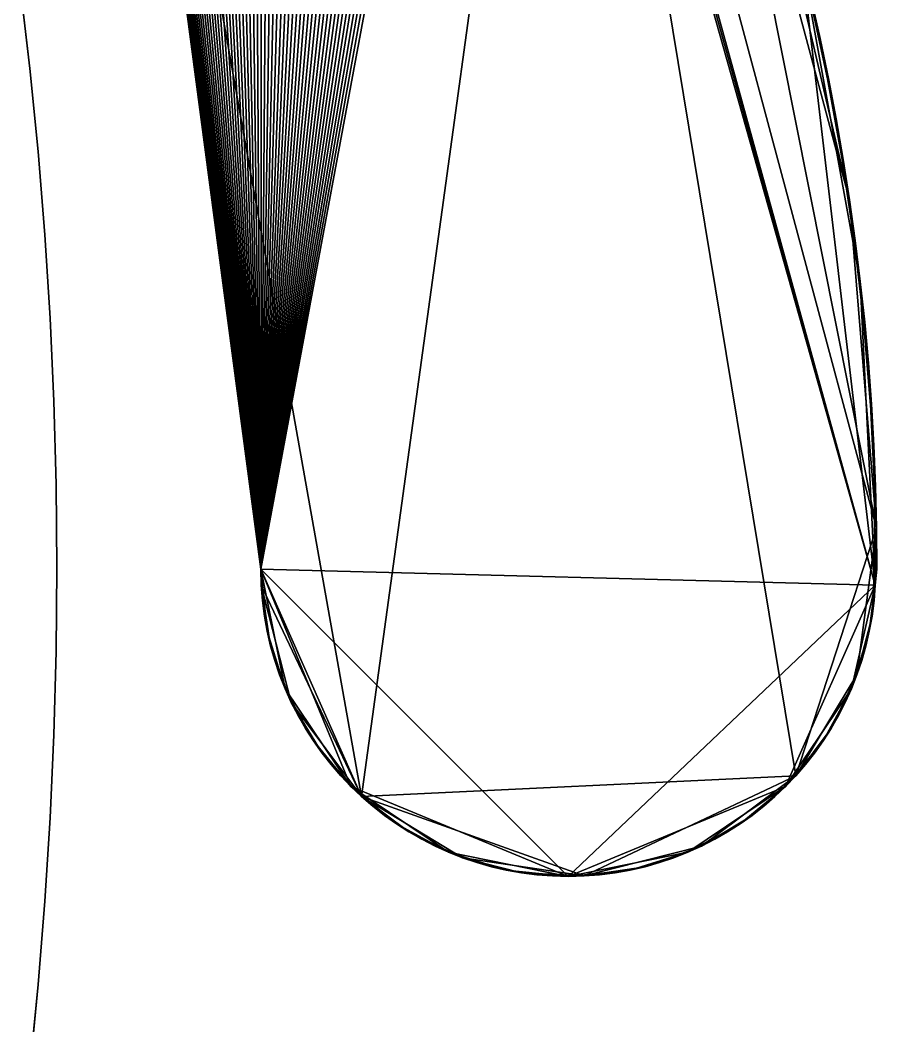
# Model space of a CAD drawing. Extents: x 0 to 16, y 0 to 13.9.
# Drawn here: x 12.045 to 14.136, y 6.885 to 9.341 of the extents above; entities that cross this region are included whole.
import ezdxf

# ---------------------------------------------------------------- set-up
doc = ezdxf.new("R2010")
doc.units = 0
doc.layers.get('0').update_dxf_attribs({"linetype": 'continuous'})

# ---------------------------------------------------------------- blocks, each defined once
blk = doc.blocks.new('FACE113')
at = {"color": 0}
for p, q in [((12.1186, 7.3926), (12.1059, 7.18935)), ((12.1059, 7.18935), (12.1186, 7.3926))]:
    blk.add_line(p, q, dxfattribs=at)
blk = doc.blocks.new('FACE114')
at = {"color": 0}
for p, q in [((12.1276, 7.59601), (12.1186, 7.3926)), ((12.1186, 7.3926), (12.1276, 7.59601))]:
    blk.add_line(p, q, dxfattribs=at)
blk = doc.blocks.new('FACE116')
at = {"color": 0}
for p, q in [((12.1348, 8.00306), (12.133, 7.79951)), ((12.133, 7.79951), (12.1348, 8.00306))]:
    blk.add_line(p, q, dxfattribs=at)
blk = doc.blocks.new('FACE117')
at = {"color": 0}
for p, q in [((12.1329, 8.2066), (12.1348, 8.00306)), ((12.1348, 8.00306), (12.1329, 8.2066))]:
    blk.add_line(p, q, dxfattribs=at)
blk = doc.blocks.new('FACE119')
at = {"color": 0}
for p, q in [((12.1183, 8.6135), (12.1274, 8.4101)), ((12.1274, 8.4101), (12.1183, 8.6135))]:
    blk.add_line(p, q, dxfattribs=at)
blk = doc.blocks.new('FACE120')
at = {"color": 0}
for p, q in [((12.1055, 8.81675), (12.1183, 8.6135)), ((12.1183, 8.6135), (12.1055, 8.81675))]:
    blk.add_line(p, q, dxfattribs=at)
blk = doc.blocks.new('FACE121')
at = {"color": 0}
for p, q in [((12.089, 9.0198), (12.1055, 8.81675)), ((12.1055, 8.81675), (12.089, 9.0198))]:
    blk.add_line(p, q, dxfattribs=at)
blk = doc.blocks.new('FACE122')
at = {"color": 0}
for p, q in [((12.069, 9.2226), (12.089, 9.0198)), ((12.089, 9.0198), (12.069, 9.2226))]:
    blk.add_line(p, q, dxfattribs=at)
blk = doc.blocks.new('FACE376')
at = {"color": 0}
for p, q in [((12.069, 9.2226), (12.0453, 9.42511)), ((12.0453, 9.42511), (12.069, 9.2226))]:
    blk.add_line(p, q, dxfattribs=at)
blk = doc.blocks.new('FACE377')
at = {"color": 0}
for p, q in [((12.089, 9.0198), (12.069, 9.2226)), ((12.069, 9.2226), (12.089, 9.0198))]:
    blk.add_line(p, q, dxfattribs=at)
blk = doc.blocks.new('FACE378')
at = {"color": 0}
for p, q in [((12.1055, 8.81675), (12.089, 9.0198)), ((12.089, 9.0198), (12.1055, 8.81675))]:
    blk.add_line(p, q, dxfattribs=at)
blk = doc.blocks.new('FACE379')
at = {"color": 0}
for p, q in [((12.1183, 8.6135), (12.1055, 8.81675)), ((12.1055, 8.81675), (12.1183, 8.6135))]:
    blk.add_line(p, q, dxfattribs=at)
blk = doc.blocks.new('FACE383')
at = {"color": 0}
for p, q in [((12.133, 7.79951), (12.1348, 8.00306)), ((12.1348, 8.00306), (12.133, 7.79951))]:
    blk.add_line(p, q, dxfattribs=at)
blk = doc.blocks.new('FACE385')
at = {"color": 0}
for p, q in [((12.1186, 7.3926), (12.1276, 7.59601)), ((12.1276, 7.59601), (12.1186, 7.3926))]:
    blk.add_line(p, q, dxfattribs=at)
blk = doc.blocks.new('FACE386')
at = {"color": 0}
for p, q in [((12.1059, 7.18935), (12.1186, 7.3926)), ((12.1186, 7.3926), (12.1059, 7.18935))]:
    blk.add_line(p, q, dxfattribs=at)
blk = doc.blocks.new('FACE388')
at = {"color": 0}
for p, q in [((12.0696, 6.78348), (12.0896, 6.98629)), ((12.0896, 6.98629), (12.0696, 6.78348))]:
    blk.add_line(p, q, dxfattribs=at)
blk = doc.blocks.new('FACE1509')
at = {"color": 0}
for p, q in [((12.6368, 7.92332), (12.6339, 7.96141)), ((12.6339, 7.96141), (12.6368, 7.92332))]:
    blk.add_line(p, q, dxfattribs=at)
blk = doc.blocks.new('FACE1513')
at = {"color": 0}
for p, q in [((12.6667, 7.77697), (12.6566, 7.81256)), ((12.6566, 7.81256), (12.6667, 7.77697))]:
    blk.add_line(p, q, dxfattribs=at)
blk = doc.blocks.new('FACE1514')
at = {"color": 0}
for p, q in [((12.6785, 7.74212), (12.6667, 7.77697)), ((12.6667, 7.77697), (12.6785, 7.74212))]:
    blk.add_line(p, q, dxfattribs=at)
blk = doc.blocks.new('FACE1515')
at = {"color": 0}
for p, q in [((12.6919, 7.70807), (12.6785, 7.74212)), ((12.6785, 7.74212), (12.6919, 7.70807))]:
    blk.add_line(p, q, dxfattribs=at)
blk = doc.blocks.new('FACE1517')
at = {"color": 0}
for p, q in [((12.7235, 7.64251), (12.7069, 7.67484)), ((12.7069, 7.67484), (12.7235, 7.64251))]:
    blk.add_line(p, q, dxfattribs=at)
blk = doc.blocks.new('FACE1522')
at = {"color": 0}
for p, q in [((12.8278, 7.49572), (12.8042, 7.52293)), ((12.8042, 7.52293), (12.8278, 7.49572))]:
    blk.add_line(p, q, dxfattribs=at)
blk = doc.blocks.new('FACE1523')
at = {"color": 0}
for p, q in [((12.8526, 7.46967), (12.8278, 7.49572)), ((12.8278, 7.49572), (12.8526, 7.46967))]:
    blk.add_line(p, q, dxfattribs=at)
blk = doc.blocks.new('FACE1525')
at = {"color": 0}
for p, q in [((12.9059, 7.42126), (12.8787, 7.44484)), ((12.8787, 7.44484), (12.9059, 7.42126))]:
    blk.add_line(p, q, dxfattribs=at)
blk = doc.blocks.new('FACE1527')
at = {"color": 0}
for p, q in [((12.9636, 7.37809), (12.9342, 7.399)), ((12.9342, 7.399), (12.9636, 7.37809))]:
    blk.add_line(p, q, dxfattribs=at)
blk = doc.blocks.new('FACE1531')
at = {"color": 0}
for p, q in [((13.091, 7.30894), (13.0578, 7.32396)), ((13.0578, 7.32396), (13.091, 7.30894))]:
    blk.add_line(p, q, dxfattribs=at)
blk = doc.blocks.new('FACE1537')
at = {"color": 0}
for p, q in [((13.3063, 7.25387), (13.2687, 7.25864)), ((13.2687, 7.25864), (13.3063, 7.25387))]:
    blk.add_line(p, q, dxfattribs=at)
blk = doc.blocks.new('FACE1540')
at = {"color": 0}
for p, q in [((13.4216, 7.25098), (13.383, 7.25)), ((13.383, 7.25), (13.4216, 7.25098))]:
    blk.add_line(p, q, dxfattribs=at)
blk = doc.blocks.new('FACE1542')
at = {"color": 0}
for p, q in [((13.4972, 7.25864), (13.4596, 7.25387)), ((13.4596, 7.25387), (13.4972, 7.25864))]:
    blk.add_line(p, q, dxfattribs=at)
blk = doc.blocks.new('FACE1543')
at = {"color": 0}
for p, q in [((13.5341, 7.26524), (13.4972, 7.25864)), ((13.4972, 7.25864), (13.5341, 7.26524))]:
    blk.add_line(p, q, dxfattribs=at)
blk = doc.blocks.new('FACE1545')
at = {"color": 0}
for p, q in [((13.606, 7.28372), (13.5704, 7.27361)), ((13.5704, 7.27361), (13.606, 7.28372))]:
    blk.add_line(p, q, dxfattribs=at)
blk = doc.blocks.new('FACE1546')
at = {"color": 0}
for p, q in [((13.6408, 7.29551), (13.606, 7.28372)), ((13.606, 7.28372), (13.6408, 7.29551))]:
    blk.add_line(p, q, dxfattribs=at)
blk = doc.blocks.new('FACE1547')
at = {"color": 0}
for p, q in [((13.6749, 7.30894), (13.6408, 7.29551)), ((13.6408, 7.29551), (13.6749, 7.30894))]:
    blk.add_line(p, q, dxfattribs=at)
blk = doc.blocks.new('FACE1549')
at = {"color": 0}
for p, q in [((13.7405, 7.34052), (13.7081, 7.32396)), ((13.7081, 7.32396), (13.7405, 7.34052))]:
    blk.add_line(p, q, dxfattribs=at)
blk = doc.blocks.new('FACE1551')
at = {"color": 0}
for p, q in [((13.8023, 7.37809), (13.7719, 7.35858)), ((13.7719, 7.35858), (13.8023, 7.37809))]:
    blk.add_line(p, q, dxfattribs=at)
blk = doc.blocks.new('FACE1555')
at = {"color": 0}
for p, q in [((13.9133, 7.46967), (13.8872, 7.44484)), ((13.8872, 7.44484), (13.9133, 7.46967))]:
    blk.add_line(p, q, dxfattribs=at)
blk = doc.blocks.new('FACE1556')
at = {"color": 0}
for p, q in [((13.9381, 7.49572), (13.9133, 7.46967)), ((13.9133, 7.46967), (13.9381, 7.49572))]:
    blk.add_line(p, q, dxfattribs=at)
blk = doc.blocks.new('FACE1557')
at = {"color": 0}
for p, q in [((13.9617, 7.52293), (13.9381, 7.49572)), ((13.9381, 7.49572), (13.9617, 7.52293))]:
    blk.add_line(p, q, dxfattribs=at)
blk = doc.blocks.new('FACE1558')
at = {"color": 0}
for p, q in [((13.984, 7.55126), (13.9617, 7.52293)), ((13.9617, 7.52293), (13.984, 7.55126))]:
    blk.add_line(p, q, dxfattribs=at)
blk = doc.blocks.new('FACE1560')
at = {"color": 0}
for p, q in [((14.0244, 7.6111), (14.0049, 7.58067)), ((14.0049, 7.58067), (14.0244, 7.6111))]:
    blk.add_line(p, q, dxfattribs=at)
blk = doc.blocks.new('FACE1561')
at = {"color": 0}
for p, q in [((14.0424, 7.64251), (14.0244, 7.6111)), ((14.0244, 7.6111), (14.0424, 7.64251))]:
    blk.add_line(p, q, dxfattribs=at)
blk = doc.blocks.new('FACE1562')
at = {"color": 0}
for p, q in [((14.059, 7.67484), (14.0424, 7.64251)), ((14.0424, 7.64251), (14.059, 7.67484))]:
    blk.add_line(p, q, dxfattribs=at)
blk = doc.blocks.new('FACE1565')
at = {"color": 0}
for p, q in [((14.0992, 7.77697), (14.0875, 7.74212)), ((14.0875, 7.74212), (14.0992, 7.77697))]:
    blk.add_line(p, q, dxfattribs=at)
blk = doc.blocks.new('FACE1567')
at = {"color": 0}
for p, q in [((14.1177, 7.84885), (14.1094, 7.81256)), ((14.1094, 7.81256), (14.1177, 7.84885))]:
    blk.add_line(p, q, dxfattribs=at)
blk = doc.blocks.new('FACE1568')
at = {"color": 0}
for p, q in [((14.1243, 7.88578), (14.1177, 7.84885)), ((14.1177, 7.84885), (14.1243, 7.88578))]:
    blk.add_line(p, q, dxfattribs=at)
blk = doc.blocks.new('FACE1571')
at = {"color": 0}
for p, q in [((14.1361, 8), (14.132, 7.96141)), ((14.132, 7.96141), (14.1361, 8))]:
    blk.add_line(p, q, dxfattribs=at)
blk = doc.blocks.new('FACE1572')
at = {"color": 0}
for p, q in [((14.1353, 8.10092), (14.1361, 8)), ((14.1361, 8), (14.1353, 8.10092))]:
    blk.add_line(p, q, dxfattribs=at)
blk = doc.blocks.new('FACE1575')
at = {"color": 0}
for p, q in [((14.1229, 8.40282), (14.1287, 8.30235)), ((14.1287, 8.30235), (14.1229, 8.40282))]:
    blk.add_line(p, q, dxfattribs=at)
blk = doc.blocks.new('FACE1577')
at = {"color": 0}
for p, q in [((14.1064, 8.60318), (14.1155, 8.5031)), ((14.1155, 8.5031), (14.1064, 8.60318))]:
    blk.add_line(p, q, dxfattribs=at)
blk = doc.blocks.new('FACE1578')
at = {"color": 0}
for p, q in [((14.0957, 8.70302), (14.1064, 8.60318)), ((14.1064, 8.60318), (14.0957, 8.70302))]:
    blk.add_line(p, q, dxfattribs=at)
blk = doc.blocks.new('FACE1579')
at = {"color": 0}
for p, q in [((14.0834, 8.80262), (14.0957, 8.70302)), ((14.0957, 8.70302), (14.0834, 8.80262))]:
    blk.add_line(p, q, dxfattribs=at)
blk = doc.blocks.new('FACE1581')
at = {"color": 0}
for p, q in [((14.054, 9.00099), (14.0695, 8.90195)), ((14.0695, 8.90195), (14.054, 9.00099))]:
    blk.add_line(p, q, dxfattribs=at)
blk = doc.blocks.new('FACE1584')
at = {"color": 0}
for p, q in [((13.9977, 9.29621), (14.018, 9.19814)), ((14.018, 9.19814), (13.9977, 9.29621))]:
    blk.add_line(p, q, dxfattribs=at)
blk = doc.blocks.new('FACE1588')
at = {"color": 0}
for p, q in [((14.018, 9.19814), (13.9977, 9.29621)), ((13.9977, 9.29621), (14.018, 9.19814))]:
    blk.add_line(p, q, dxfattribs=at)
blk = doc.blocks.new('FACE1593')
at = {"color": 0}
for p, q in [((14.0368, 9.09973), (14.054, 9.00099)), ((14.054, 9.00099), (14.0368, 9.09973))]:
    blk.add_line(p, q, dxfattribs=at)
blk = doc.blocks.new('FACE1597')
at = {"color": 0}
for p, q in [((14.0695, 8.90195), (14.0834, 8.80262)), ((14.0834, 8.80262), (14.0695, 8.90195))]:
    blk.add_line(p, q, dxfattribs=at)
blk = doc.blocks.new('FACE1598')
at = {"color": 0}
for p, q in [((14.0957, 8.70302), (14.0834, 8.80262)), ((14.0834, 8.80262), (14.0957, 8.70302))]:
    blk.add_line(p, q, dxfattribs=at)
blk = doc.blocks.new('FACE1600')
at = {"color": 0}
for p, q in [((14.1064, 8.60318), (14.0957, 8.70302)), ((14.0957, 8.70302), (14.1064, 8.60318))]:
    blk.add_line(p, q, dxfattribs=at)
blk = doc.blocks.new('FACE1601')
at = {"color": 0}
for p, q in [((14.0957, 8.70302), (14.1064, 8.60318)), ((14.1064, 8.60318), (14.0957, 8.70302))]:
    blk.add_line(p, q, dxfattribs=at)
blk = doc.blocks.new('FACE1602')
at = {"color": 0}
for p, q in [((14.1155, 8.5031), (14.1064, 8.60318)), ((14.1064, 8.60318), (14.1155, 8.5031))]:
    blk.add_line(p, q, dxfattribs=at)
blk = doc.blocks.new('FACE1608')
at = {"color": 0}
for p, q in [((14.1328, 8.20171), (14.1287, 8.30235)), ((14.1287, 8.30235), (14.1328, 8.20171))]:
    blk.add_line(p, q, dxfattribs=at)
blk = doc.blocks.new('FACE1609')
at = {"color": 0}
for p, q in [((14.1287, 8.30235), (14.1328, 8.20171)), ((14.1328, 8.20171), (14.1287, 8.30235))]:
    blk.add_line(p, q, dxfattribs=at)
blk = doc.blocks.new('FACE1610')
at = {"color": 0}
for p, q in [((14.1353, 8.10092), (14.1328, 8.20171)), ((14.1328, 8.20171), (14.1353, 8.10092))]:
    blk.add_line(p, q, dxfattribs=at)
blk = doc.blocks.new('FACE1611')
at = {"color": 0}
for p, q in [((14.1328, 8.20171), (14.1353, 8.10092)), ((14.1353, 8.10092), (14.1328, 8.20171))]:
    blk.add_line(p, q, dxfattribs=at)
blk = doc.blocks.new('FACE1613')
at = {"color": 0}
for p, q in [((14.1353, 8.10092), (14.1361, 8)), ((14.1361, 8), (14.1353, 8.10092))]:
    blk.add_line(p, q, dxfattribs=at)
blk = doc.blocks.new('FACE1617')
at = {"color": 0}
for p, q in [((14.132, 7.96141), (14.1291, 7.92332)), ((14.1291, 7.92332), (14.132, 7.96141))]:
    blk.add_line(p, q, dxfattribs=at)
blk = doc.blocks.new('FACE1620')
at = {"color": 0}
for p, q in [((14.1177, 7.84885), (14.1243, 7.88578)), ((14.1243, 7.88578), (14.1177, 7.84885))]:
    blk.add_line(p, q, dxfattribs=at)
blk = doc.blocks.new('FACE1625')
at = {"color": 0}
for p, q in [((14.1094, 7.81256), (14.0992, 7.77697)), ((14.0992, 7.77697), (14.1094, 7.81256))]:
    blk.add_line(p, q, dxfattribs=at)
blk = doc.blocks.new('FACE1627')
at = {"color": 0}
for p, q in [((14.0992, 7.77697), (14.0875, 7.74212)), ((14.0875, 7.74212), (14.0992, 7.77697))]:
    blk.add_line(p, q, dxfattribs=at)
blk = doc.blocks.new('FACE1628')
at = {"color": 0}
for p, q in [((14.074, 7.70807), (14.0875, 7.74212)), ((14.0875, 7.74212), (14.074, 7.70807))]:
    blk.add_line(p, q, dxfattribs=at)
blk = doc.blocks.new('FACE1632')
at = {"color": 0}
for p, q in [((14.0424, 7.64251), (14.059, 7.67484)), ((14.059, 7.67484), (14.0424, 7.64251))]:
    blk.add_line(p, q, dxfattribs=at)
blk = doc.blocks.new('FACE1634')
at = {"color": 0}
for p, q in [((14.0244, 7.6111), (14.0424, 7.64251)), ((14.0424, 7.64251), (14.0244, 7.6111))]:
    blk.add_line(p, q, dxfattribs=at)
blk = doc.blocks.new('FACE1637')
at = {"color": 0}
for p, q in [((14.0244, 7.6111), (14.0049, 7.58067)), ((14.0049, 7.58067), (14.0244, 7.6111))]:
    blk.add_line(p, q, dxfattribs=at)
blk = doc.blocks.new('FACE1639')
at = {"color": 0}
for p, q in [((14.0049, 7.58067), (13.984, 7.55126)), ((13.984, 7.55126), (14.0049, 7.58067))]:
    blk.add_line(p, q, dxfattribs=at)
blk = doc.blocks.new('FACE1640')
at = {"color": 0}
for p, q in [((13.9617, 7.52293), (13.984, 7.55126)), ((13.984, 7.55126), (13.9617, 7.52293))]:
    blk.add_line(p, q, dxfattribs=at)
blk = doc.blocks.new('FACE1641')
at = {"color": 0}
for p, q in [((13.984, 7.55126), (13.9617, 7.52293)), ((13.9617, 7.52293), (13.984, 7.55126))]:
    blk.add_line(p, q, dxfattribs=at)
blk = doc.blocks.new('FACE1647')
at = {"color": 0}
for p, q in [((13.9133, 7.46967), (13.8872, 7.44484)), ((13.8872, 7.44484), (13.9133, 7.46967))]:
    blk.add_line(p, q, dxfattribs=at)
blk = doc.blocks.new('FACE1648')
at = {"color": 0}
for p, q in [((13.86, 7.42126), (13.8872, 7.44484)), ((13.8872, 7.44484), (13.86, 7.42126))]:
    blk.add_line(p, q, dxfattribs=at)
blk = doc.blocks.new('FACE1649')
at = {"color": 0}
for p, q in [((13.8872, 7.44484), (13.86, 7.42126)), ((13.86, 7.42126), (13.8872, 7.44484))]:
    blk.add_line(p, q, dxfattribs=at)
blk = doc.blocks.new('FACE1650')
at = {"color": 0}
for p, q in [((13.8317, 7.399), (13.86, 7.42126)), ((13.86, 7.42126), (13.8317, 7.399))]:
    blk.add_line(p, q, dxfattribs=at)
blk = doc.blocks.new('FACE1653')
at = {"color": 0}
for p, q in [((13.8317, 7.399), (13.8023, 7.37809)), ((13.8023, 7.37809), (13.8317, 7.399))]:
    blk.add_line(p, q, dxfattribs=at)
blk = doc.blocks.new('FACE1654')
at = {"color": 0}
for p, q in [((13.7719, 7.35858), (13.8023, 7.37809)), ((13.8023, 7.37809), (13.7719, 7.35858))]:
    blk.add_line(p, q, dxfattribs=at)
blk = doc.blocks.new('FACE1656')
at = {"color": 0}
for p, q in [((13.7405, 7.34052), (13.7719, 7.35858)), ((13.7719, 7.35858), (13.7405, 7.34052))]:
    blk.add_line(p, q, dxfattribs=at)
blk = doc.blocks.new('FACE1658')
at = {"color": 0}
for p, q in [((13.7081, 7.32396), (13.7405, 7.34052)), ((13.7405, 7.34052), (13.7081, 7.32396))]:
    blk.add_line(p, q, dxfattribs=at)
blk = doc.blocks.new('FACE1663')
at = {"color": 0}
for p, q in [((13.6749, 7.30894), (13.6408, 7.29551)), ((13.6408, 7.29551), (13.6749, 7.30894))]:
    blk.add_line(p, q, dxfattribs=at)
blk = doc.blocks.new('FACE1664')
at = {"color": 0}
for p, q in [((13.606, 7.28372), (13.6408, 7.29551)), ((13.6408, 7.29551), (13.606, 7.28372))]:
    blk.add_line(p, q, dxfattribs=at)
blk = doc.blocks.new('FACE1665')
at = {"color": 0}
for p, q in [((13.6408, 7.29551), (13.606, 7.28372)), ((13.606, 7.28372), (13.6408, 7.29551))]:
    blk.add_line(p, q, dxfattribs=at)
blk = doc.blocks.new('FACE1667')
at = {"color": 0}
for p, q in [((13.606, 7.28372), (13.5704, 7.27361)), ((13.5704, 7.27361), (13.606, 7.28372))]:
    blk.add_line(p, q, dxfattribs=at)
blk = doc.blocks.new('FACE1668')
at = {"color": 0}
for p, q in [((13.5341, 7.26524), (13.5704, 7.27361)), ((13.5704, 7.27361), (13.5341, 7.26524))]:
    blk.add_line(p, q, dxfattribs=at)
blk = doc.blocks.new('FACE1669')
at = {"color": 0}
for p, q in [((13.5704, 7.27361), (13.5341, 7.26524)), ((13.5341, 7.26524), (13.5704, 7.27361))]:
    blk.add_line(p, q, dxfattribs=at)
blk = doc.blocks.new('FACE1672')
at = {"color": 0}
for p, q in [((13.4596, 7.25387), (13.4972, 7.25864)), ((13.4972, 7.25864), (13.4596, 7.25387))]:
    blk.add_line(p, q, dxfattribs=at)
blk = doc.blocks.new('FACE1675')
at = {"color": 0}
for p, q in [((13.4596, 7.25387), (13.4216, 7.25098)), ((13.4216, 7.25098), (13.4596, 7.25387))]:
    blk.add_line(p, q, dxfattribs=at)
blk = doc.blocks.new('FACE1676')
at = {"color": 0}
for p, q in [((13.383, 7.25), (13.4216, 7.25098)), ((13.4216, 7.25098), (13.383, 7.25))]:
    blk.add_line(p, q, dxfattribs=at)
blk = doc.blocks.new('FACE1678')
at = {"color": 0}
for p, q in [((13.3444, 7.25098), (13.383, 7.25)), ((13.383, 7.25), (13.3444, 7.25098))]:
    blk.add_line(p, q, dxfattribs=at)
blk = doc.blocks.new('FACE1682')
at = {"color": 0}
for p, q in [((13.2687, 7.25864), (13.3063, 7.25387)), ((13.3063, 7.25387), (13.2687, 7.25864))]:
    blk.add_line(p, q, dxfattribs=at)
blk = doc.blocks.new('FACE1684')
at = {"color": 0}
for p, q in [((13.2318, 7.26524), (13.2687, 7.25864)), ((13.2687, 7.25864), (13.2318, 7.26524))]:
    blk.add_line(p, q, dxfattribs=at)
blk = doc.blocks.new('FACE1690')
at = {"color": 0}
for p, q in [((13.1251, 7.29551), (13.1599, 7.28372)), ((13.1599, 7.28372), (13.1251, 7.29551))]:
    blk.add_line(p, q, dxfattribs=at)
blk = doc.blocks.new('FACE1693')
at = {"color": 0}
for p, q in [((13.1251, 7.29551), (13.091, 7.30894)), ((13.091, 7.30894), (13.1251, 7.29551))]:
    blk.add_line(p, q, dxfattribs=at)
blk = doc.blocks.new('FACE1694')
at = {"color": 0}
for p, q in [((13.0578, 7.32396), (13.091, 7.30894)), ((13.091, 7.30894), (13.0578, 7.32396))]:
    blk.add_line(p, q, dxfattribs=at)
blk = doc.blocks.new('FACE1698')
at = {"color": 0}
for p, q in [((12.9941, 7.35858), (13.0255, 7.34052)), ((13.0255, 7.34052), (12.9941, 7.35858))]:
    blk.add_line(p, q, dxfattribs=at)
blk = doc.blocks.new('FACE1699')
at = {"color": 0}
for p, q in [((13.0255, 7.34052), (12.9941, 7.35858)), ((12.9941, 7.35858), (13.0255, 7.34052))]:
    blk.add_line(p, q, dxfattribs=at)
blk = doc.blocks.new('FACE1701')
at = {"color": 0}
for p, q in [((12.9941, 7.35858), (12.9636, 7.37809)), ((12.9636, 7.37809), (12.9941, 7.35858))]:
    blk.add_line(p, q, dxfattribs=at)
blk = doc.blocks.new('FACE1702')
at = {"color": 0}
for p, q in [((12.9342, 7.399), (12.9636, 7.37809)), ((12.9636, 7.37809), (12.9342, 7.399))]:
    blk.add_line(p, q, dxfattribs=at)
blk = doc.blocks.new('FACE1707')
at = {"color": 0}
for p, q in [((12.9059, 7.42126), (12.8787, 7.44484)), ((12.8787, 7.44484), (12.9059, 7.42126))]:
    blk.add_line(p, q, dxfattribs=at)
blk = doc.blocks.new('FACE1708')
at = {"color": 0}
for p, q in [((12.8526, 7.46967), (12.8787, 7.44484)), ((12.8787, 7.44484), (12.8526, 7.46967))]:
    blk.add_line(p, q, dxfattribs=at)
blk = doc.blocks.new('FACE1712')
at = {"color": 0}
for p, q in [((12.8042, 7.52293), (12.8278, 7.49572)), ((12.8278, 7.49572), (12.8042, 7.52293))]:
    blk.add_line(p, q, dxfattribs=at)
blk = doc.blocks.new('FACE1716')
at = {"color": 0}
for p, q in [((12.7611, 7.58067), (12.782, 7.55126)), ((12.782, 7.55126), (12.7611, 7.58067))]:
    blk.add_line(p, q, dxfattribs=at)
blk = doc.blocks.new('FACE1721')
at = {"color": 0}
for p, q in [((12.7415, 7.6111), (12.7235, 7.64251)), ((12.7235, 7.64251), (12.7415, 7.6111))]:
    blk.add_line(p, q, dxfattribs=at)
blk = doc.blocks.new('FACE1722')
at = {"color": 0}
for p, q in [((12.7069, 7.67484), (12.7235, 7.64251)), ((12.7235, 7.64251), (12.7069, 7.67484))]:
    blk.add_line(p, q, dxfattribs=at)
blk = doc.blocks.new('FACE1725')
at = {"color": 0}
for p, q in [((12.7069, 7.67484), (12.6919, 7.70807)), ((12.6919, 7.70807), (12.7069, 7.67484))]:
    blk.add_line(p, q, dxfattribs=at)

msp = doc.modelspace()

# ---------------------------------------------------------------- linework, layer by layer
at = {"color": 0}
for points in [[(12.8238, 11.3462), (12.8474, 11.3458), (12.633, 8)], [(12.8002, 11.3455), (12.8238, 11.3462), (12.633, 8)], [(12.8474, 11.3458), (12.8709, 11.3444), (12.633, 8)], [(12.7765, 11.3439), (12.8002, 11.3455), (12.633, 8)], [(12.8709, 11.3444), (12.8942, 11.3421), (12.633, 8)], [(12.7528, 11.3412), (12.7765, 11.3439), (12.633, 8)], [(12.8942, 11.3421), (12.9173, 11.3388), (12.633, 8)], [(12.7291, 11.3375), (12.7528, 11.3412), (12.633, 8)], [(12.9173, 11.3388), (12.9402, 11.3345), (12.633, 8)], [(12.7054, 11.3327), (12.7291, 11.3375), (12.633, 8)], [(12.9402, 11.3345), (12.963, 11.3293), (12.633, 8)], [(12.6818, 11.3269), (12.7054, 11.3327), (12.633, 8)], [(12.963, 11.3293), (12.9854, 11.3232), (12.633, 8)], [(12.6583, 11.32), (12.6818, 11.3269), (12.633, 8)], [(12.9854, 11.3232), (13.0076, 11.3162), (12.633, 8)], [(12.633, 8), (12.5903, 11.2936), (12.6124, 11.3033)], [(12.633, 8), (12.6124, 11.3033), (12.6351, 11.3121)], [(12.633, 8), (12.6351, 11.3121), (12.6583, 11.32)], [(13.0076, 11.3162), (13.0294, 11.3082), (12.633, 8)], [(13.0294, 11.3082), (13.0509, 11.2993), (12.633, 8)], [(13.0509, 11.2993), (13.072, 11.2896), (12.633, 8)], [(12.633, 8), (12.5478, 11.2715), (12.5688, 11.283)], [(12.633, 8), (12.5688, 11.283), (12.5903, 11.2936)], [(13.072, 11.2896), (13.0927, 11.279), (12.633, 8)], [(13.0927, 11.279), (13.113, 11.2675), (12.633, 8)], [(12.633, 8), (12.5078, 11.2461), (12.5275, 11.2592)], [(12.633, 8), (12.5275, 11.2592), (12.5478, 11.2715)], [(13.113, 11.2675), (13.1328, 11.2551), (12.633, 8)], [(13.1328, 11.2551), (13.1521, 11.242), (12.633, 8)], [(12.633, 8), (12.4703, 11.2177), (12.4887, 11.2323)], [(12.633, 8), (12.4887, 11.2323), (12.5078, 11.2461)], [(13.1521, 11.242), (13.1709, 11.2279), (12.633, 8)], [(13.1709, 11.2279), (13.1891, 11.2131), (12.633, 8)], [(12.633, 8), (12.4356, 11.1863), (12.4526, 11.2024)], [(12.633, 8), (12.4526, 11.2024), (12.4703, 11.2177)], [(13.1891, 11.2131), (13.2067, 11.1975), (12.633, 8)], [(12.633, 8), (12.4193, 11.1697), (12.4356, 11.1863)], [(13.2067, 11.1975), (13.2238, 11.1811), (12.633, 8)], [(13.2238, 11.1811), (14.132, 7.96141), (12.633, 8)], [(13.2238, 11.1811), (13.2401, 11.1639), (14.132, 7.96141)], [(12.633, 8), (12.3889, 11.1344), (12.4037, 11.1523)], [(12.633, 8), (12.4037, 11.1523), (12.4193, 11.1697)], [(13.2401, 11.1639), (13.2558, 11.1459), (14.132, 7.96141)], [(12.633, 8), (12.3748, 11.1159), (12.3889, 11.1344)], [(13.2558, 11.1459), (13.9522, 9.49123), (14.132, 7.96141)], [(12.633, 8), (12.3615, 11.0968), (12.3748, 11.1159)], [(12.633, 8), (12.3374, 11.0571), (12.349, 11.0772)], [(12.633, 8), (12.349, 11.0772), (12.3615, 11.0968)], [(12.633, 8), (12.3265, 11.0365), (12.3374, 11.0571)], [(12.633, 8), (12.3166, 11.0154), (12.3265, 11.0365)], [(12.633, 8), (12.3075, 10.9939), (12.3166, 11.0154)], [(12.2722, 10.8575), (12.8787, 7.44484), (13.3638, 10.9803)], [(12.633, 8), (12.2993, 10.9721), (12.3075, 10.9939)], [(12.8787, 7.44484), (13.9381, 7.49572), (13.3638, 10.9803)], [(14.1353, 8.10092), (13.7073, 10.2536), (13.3638, 10.9803)], [(13.9381, 7.49572), (14.1353, 8.10092), (13.3638, 10.9803)], [(12.633, 8), (12.292, 10.9498), (12.2993, 10.9721)], [(12.633, 8), (12.2856, 10.9272), (12.292, 10.9498)], [(12.633, 8), (12.2802, 10.9043), (12.2856, 10.9272)], [(12.633, 8), (12.2722, 10.8575), (12.2757, 10.881)], [(12.633, 8), (12.2757, 10.881), (12.2802, 10.9043)], [(12.633, 8), (12.2697, 10.8338), (12.2722, 10.8575)], [(12.2722, 10.8575), (12.2697, 10.8338), (12.633, 8)], [(12.2722, 10.8575), (12.633, 8), (12.8787, 7.44484)], [(12.633, 8), (12.2682, 10.8098), (12.2697, 10.8338)], [(12.2697, 10.8338), (12.2682, 10.8098), (12.633, 8)], [(12.633, 8), (12.2677, 10.7857), (12.2682, 10.8098)], [(12.2682, 10.8098), (12.2677, 10.7857), (12.633, 8)], [(12.633, 8), (12.2683, 10.7614), (12.2677, 10.7857)], [(12.2677, 10.7857), (12.2683, 10.7614), (12.633, 8)], [(12.633, 8), (12.27, 10.7369), (12.2683, 10.7614)], [(12.2683, 10.7614), (12.27, 10.7369), (12.633, 8)], [(12.633, 8), (12.633, 8), (12.27, 10.7369), (12.27, 10.7369)], [(14.0695, 8.90195), (13.8422, 9.87628), (13.7073, 10.2536)], [(14.1353, 8.10092), (14.0695, 8.90195), (13.7073, 10.2536)], [(13.9977, 9.29621), (13.9004, 9.68464), (13.8422, 9.87628)], [(14.0695, 8.90195), (13.9977, 9.29621), (13.8422, 9.87628)], [(13.9977, 9.29621), (13.9522, 9.49123), (13.9004, 9.68464)], [(13.9522, 9.49123), (13.9757, 9.39391), (13.9977, 9.29621)], [(13.9522, 9.49123), (13.9977, 9.29621), (14.0368, 9.09973)], [(13.9522, 9.49123), (14.0368, 9.09973), (14.0957, 8.70302)], [(13.9522, 9.49123), (14.0957, 8.70302), (14.132, 7.96141)], [(13.9977, 9.29621), (13.9757, 9.39391), (13.9522, 9.49123)], [(12.0453, 9.42511), (12.0453, 9.42511), (12.069, 9.2226), (12.069, 9.2226)], [(13.9757, 9.39391), (13.9757, 9.39391), (13.9977, 9.29621), (13.9977, 9.29621)], [(13.9977, 9.29621), (14.018, 9.19814), (14.0368, 9.09973)], [(14.0368, 9.09973), (14.018, 9.19814), (13.9977, 9.29621)], [(14.0695, 8.90195), (14.0368, 9.09973), (13.9977, 9.29621)], [(13.9977, 9.29621), (14.018, 9.19814), (14.018, 9.19814), (13.9977, 9.29621)], [(14.018, 9.19814), (14.018, 9.19814), (14.0368, 9.09973), (14.0368, 9.09973)], [(14.0368, 9.09973), (14.0368, 9.09973), (14.018, 9.19814), (14.018, 9.19814)], [(14.018, 9.19814), (14.0368, 9.09973), (14.0368, 9.09973), (14.018, 9.19814)], [(14.0368, 9.09973), (14.054, 9.00099), (14.0695, 8.90195)], [(14.0368, 9.09973), (14.0695, 8.90195), (14.0957, 8.70302)], [(14.0695, 8.90195), (14.054, 9.00099), (14.0368, 9.09973)], [(14.0368, 9.09973), (14.0368, 9.09973), (14.054, 9.00099), (14.054, 9.00099)], [(14.054, 9.00099), (14.054, 9.00099), (14.0368, 9.09973), (14.0368, 9.09973)], [(14.0695, 8.90195), (14.0695, 8.90195), (14.054, 9.00099), (14.054, 9.00099)], [(14.054, 9.00099), (14.0695, 8.90195), (14.0695, 8.90195), (14.054, 9.00099)], [(14.0695, 8.90195), (14.0834, 8.80262), (14.0957, 8.70302)], [(14.0957, 8.70302), (14.0834, 8.80262), (14.0695, 8.90195)], [(14.1155, 8.5031), (14.0957, 8.70302), (14.0695, 8.90195)], [(14.1353, 8.10092), (14.1155, 8.5031), (14.0695, 8.90195)], [(14.0695, 8.90195), (14.0695, 8.90195), (14.0834, 8.80262), (14.0834, 8.80262)], [(14.0834, 8.80262), (14.0834, 8.80262), (14.0695, 8.90195), (14.0695, 8.90195)], [(14.0834, 8.80262), (14.0957, 8.70302), (14.0957, 8.70302), (14.0834, 8.80262)], [(14.0957, 8.70302), (14.1064, 8.60318), (14.1155, 8.5031)], [(14.0957, 8.70302), (14.1155, 8.5031), (14.1287, 8.30235)], [(14.0957, 8.70302), (14.1287, 8.30235), (14.132, 7.96141)], [(14.1155, 8.5031), (14.1064, 8.60318), (14.0957, 8.70302)], [(12.1274, 8.4101), (12.1274, 8.4101), (12.1183, 8.6135), (12.1183, 8.6135)], [(14.1064, 8.60318), (14.1155, 8.5031), (14.1155, 8.5031), (14.1064, 8.60318)], [(14.1155, 8.5031), (14.1229, 8.40282), (14.1287, 8.30235)], [(14.1287, 8.30235), (14.1229, 8.40282), (14.1155, 8.5031)], [(14.1353, 8.10092), (14.1287, 8.30235), (14.1155, 8.5031)], [(14.1155, 8.5031), (14.1155, 8.5031), (14.1229, 8.40282), (14.1229, 8.40282)], [(14.1229, 8.40282), (14.1229, 8.40282), (14.1155, 8.5031), (14.1155, 8.5031)], [(14.1155, 8.5031), (14.1229, 8.40282), (14.1229, 8.40282), (14.1155, 8.5031)], [(12.1274, 8.4101), (12.1274, 8.4101), (12.1329, 8.2066), (12.1329, 8.2066)], [(12.1329, 8.2066), (12.1329, 8.2066), (12.1274, 8.4101), (12.1274, 8.4101)], [(14.1287, 8.30235), (14.1287, 8.30235), (14.1229, 8.40282), (14.1229, 8.40282)], [(14.1229, 8.40282), (14.1287, 8.30235), (14.1287, 8.30235), (14.1229, 8.40282)], [(14.1287, 8.30235), (14.1328, 8.20171), (14.1353, 8.10092)], [(14.1287, 8.30235), (14.1353, 8.10092), (14.132, 7.96141)], [(14.1353, 8.10092), (14.1328, 8.20171), (14.1287, 8.30235)], [(14.1287, 8.30235), (14.1287, 8.30235), (14.1328, 8.20171), (14.1328, 8.20171)], [(12.1348, 8.00306), (12.1348, 8.00306), (12.1329, 8.2066), (12.1329, 8.2066)], [(14.1328, 8.20171), (14.1328, 8.20171), (14.1353, 8.10092), (14.1353, 8.10092)], [(13.9381, 7.49572), (14.0875, 7.74212), (14.1353, 8.10092)], [(14.0875, 7.74212), (14.1243, 7.88578), (14.1353, 8.10092)], [(14.1243, 7.88578), (14.132, 7.96141), (14.1353, 8.10092)], [(14.1353, 8.10092), (14.1361, 8), (14.132, 7.96141)], [(14.132, 7.96141), (14.1361, 8), (14.1353, 8.10092)], [(14.1361, 8), (14.1361, 8), (14.1353, 8.10092), (14.1353, 8.10092)], [(12.6368, 7.92332), (12.6339, 7.96141), (12.633, 8)], [(12.6482, 7.84885), (12.6368, 7.92332), (12.633, 8)], [(12.6919, 7.70807), (12.6482, 7.84885), (12.633, 8)], [(12.8526, 7.46967), (12.6919, 7.70807), (12.633, 8)], [(13.383, 7.25), (12.8526, 7.46967), (12.633, 8)], [(14.132, 7.96141), (13.383, 7.25), (12.633, 8)], [(12.633, 8), (12.6339, 7.96141), (12.8787, 7.44484)], [(12.6339, 7.96141), (12.6339, 7.96141), (12.633, 8), (12.633, 8)], [(14.132, 7.96141), (14.132, 7.96141), (14.1361, 8), (14.1361, 8)], [(14.1361, 8), (14.132, 7.96141), (14.132, 7.96141), (14.1361, 8)], [(12.6339, 7.96141), (12.6368, 7.92332), (12.6416, 7.88578)], [(12.6339, 7.96141), (12.6416, 7.88578), (12.6566, 7.81256)], [(12.6339, 7.96141), (12.6566, 7.81256), (12.7069, 7.67484)], [(12.6339, 7.96141), (12.7069, 7.67484), (12.8787, 7.44484)], [(14.132, 7.96141), (13.9133, 7.46967), (13.383, 7.25)], [(14.132, 7.96141), (14.074, 7.70807), (13.9133, 7.46967)], [(14.132, 7.96141), (14.1177, 7.84885), (14.074, 7.70807)], [(14.132, 7.96141), (14.1291, 7.92332), (14.1177, 7.84885)], [(14.1243, 7.88578), (14.1291, 7.92332), (14.132, 7.96141)], [(14.132, 7.96141), (14.132, 7.96141), (14.1291, 7.92332), (14.1291, 7.92332)], [(14.1291, 7.92332), (14.1291, 7.92332), (14.132, 7.96141), (14.132, 7.96141)], [(12.6482, 7.84885), (12.6416, 7.88578), (12.6368, 7.92332)], [(12.6416, 7.88578), (12.6416, 7.88578), (12.6368, 7.92332), (12.6368, 7.92332)], [(14.1291, 7.92332), (14.1243, 7.88578), (14.1177, 7.84885)], [(14.1291, 7.92332), (14.1291, 7.92332), (14.1243, 7.88578), (14.1243, 7.88578)], [(14.1243, 7.88578), (14.1243, 7.88578), (14.1291, 7.92332), (14.1291, 7.92332)], [(14.1291, 7.92332), (14.1243, 7.88578), (14.1243, 7.88578), (14.1291, 7.92332)], [(12.6416, 7.88578), (12.6482, 7.84885), (12.6566, 7.81256)], [(12.6482, 7.84885), (12.6482, 7.84885), (12.6416, 7.88578), (12.6416, 7.88578)], [(14.0875, 7.74212), (14.1094, 7.81256), (14.1243, 7.88578)], [(14.1094, 7.81256), (14.1177, 7.84885), (14.1243, 7.88578)], [(14.1243, 7.88578), (14.1177, 7.84885), (14.1177, 7.84885), (14.1243, 7.88578)], [(12.6667, 7.77697), (12.6566, 7.81256), (12.6482, 7.84885)], [(12.6919, 7.70807), (12.6667, 7.77697), (12.6482, 7.84885)], [(12.6566, 7.81256), (12.6566, 7.81256), (12.6482, 7.84885), (12.6482, 7.84885)], [(14.1177, 7.84885), (14.0992, 7.77697), (14.074, 7.70807)], [(14.1177, 7.84885), (14.1094, 7.81256), (14.0992, 7.77697)], [(14.1094, 7.81256), (14.1094, 7.81256), (14.1177, 7.84885), (14.1177, 7.84885)], [(14.1177, 7.84885), (14.1094, 7.81256), (14.1094, 7.81256), (14.1177, 7.84885)], [(12.6566, 7.81256), (12.6667, 7.77697), (12.6785, 7.74212)], [(12.6566, 7.81256), (12.6785, 7.74212), (12.7069, 7.67484)], [(14.0875, 7.74212), (14.0992, 7.77697), (14.1094, 7.81256)], [(14.1094, 7.81256), (14.1094, 7.81256), (14.0992, 7.77697), (14.0992, 7.77697)], [(14.0992, 7.77697), (14.0992, 7.77697), (14.1094, 7.81256), (14.1094, 7.81256)], [(12.133, 7.79951), (12.133, 7.79951), (12.1276, 7.59601), (12.1276, 7.59601)], [(12.1276, 7.59601), (12.1276, 7.59601), (12.133, 7.79951), (12.133, 7.79951)], [(12.6919, 7.70807), (12.6785, 7.74212), (12.6667, 7.77697)], [(14.0992, 7.77697), (14.0875, 7.74212), (14.074, 7.70807)], [(14.0875, 7.74212), (14.0875, 7.74212), (14.0992, 7.77697), (14.0992, 7.77697)], [(12.6785, 7.74212), (12.6919, 7.70807), (12.7069, 7.67484)], [(13.9381, 7.49572), (14.0244, 7.6111), (14.0875, 7.74212)], [(14.0244, 7.6111), (14.059, 7.67484), (14.0875, 7.74212)], [(14.059, 7.67484), (14.074, 7.70807), (14.0875, 7.74212)], [(14.0875, 7.74212), (14.0875, 7.74212), (14.074, 7.70807), (14.074, 7.70807)], [(14.0875, 7.74212), (14.074, 7.70807), (14.074, 7.70807), (14.0875, 7.74212)], [(12.7235, 7.64251), (12.7069, 7.67484), (12.6919, 7.70807)], [(12.7611, 7.58067), (12.7235, 7.64251), (12.6919, 7.70807)], [(12.8526, 7.46967), (12.7611, 7.58067), (12.6919, 7.70807)], [(12.7069, 7.67484), (12.7069, 7.67484), (12.6919, 7.70807), (12.6919, 7.70807)], [(12.6919, 7.70807), (12.6919, 7.70807), (12.7069, 7.67484), (12.7069, 7.67484)], [(14.074, 7.70807), (14.0049, 7.58067), (13.9133, 7.46967)], [(14.074, 7.70807), (14.0424, 7.64251), (14.0049, 7.58067)], [(14.074, 7.70807), (14.059, 7.67484), (14.0424, 7.64251)], [(14.074, 7.70807), (14.074, 7.70807), (14.059, 7.67484), (14.059, 7.67484)], [(14.059, 7.67484), (14.059, 7.67484), (14.074, 7.70807), (14.074, 7.70807)], [(14.074, 7.70807), (14.059, 7.67484), (14.059, 7.67484), (14.074, 7.70807)], [(12.7069, 7.67484), (12.7235, 7.64251), (12.7415, 7.6111)], [(12.7069, 7.67484), (12.7415, 7.6111), (12.782, 7.55126)], [(12.7069, 7.67484), (12.782, 7.55126), (12.8787, 7.44484)], [(12.7235, 7.64251), (12.7069, 7.67484), (12.7069, 7.67484), (12.7235, 7.64251)], [(14.0244, 7.6111), (14.0424, 7.64251), (14.059, 7.67484)], [(14.059, 7.67484), (14.0424, 7.64251), (14.0424, 7.64251), (14.059, 7.67484)], [(12.7611, 7.58067), (12.7415, 7.6111), (12.7235, 7.64251)], [(12.7415, 7.6111), (12.7415, 7.6111), (12.7235, 7.64251), (12.7235, 7.64251)], [(12.7235, 7.64251), (12.7235, 7.64251), (12.7415, 7.6111), (12.7415, 7.6111)], [(14.0424, 7.64251), (14.0244, 7.6111), (14.0049, 7.58067)], [(14.0424, 7.64251), (14.0244, 7.6111), (14.0244, 7.6111), (14.0424, 7.64251)], [(12.7415, 7.6111), (12.7611, 7.58067), (12.782, 7.55126)], [(12.7611, 7.58067), (12.7611, 7.58067), (12.7415, 7.6111), (12.7415, 7.6111)], [(12.7415, 7.6111), (12.7415, 7.6111), (12.7611, 7.58067), (12.7611, 7.58067)], [(12.7611, 7.58067), (12.7415, 7.6111), (12.7415, 7.6111), (12.7611, 7.58067)], [(13.9381, 7.49572), (13.984, 7.55126), (14.0244, 7.6111)], [(13.984, 7.55126), (14.0049, 7.58067), (14.0244, 7.6111)], [(14.0049, 7.58067), (14.0049, 7.58067), (14.0244, 7.6111), (14.0244, 7.6111)], [(12.8042, 7.52293), (12.782, 7.55126), (12.7611, 7.58067)], [(12.8526, 7.46967), (12.8042, 7.52293), (12.7611, 7.58067)], [(12.782, 7.55126), (12.782, 7.55126), (12.7611, 7.58067), (12.7611, 7.58067)], [(12.782, 7.55126), (12.7611, 7.58067), (12.7611, 7.58067), (12.782, 7.55126)], [(14.0049, 7.58067), (13.9617, 7.52293), (13.9133, 7.46967)], [(14.0049, 7.58067), (13.984, 7.55126), (13.9617, 7.52293)], [(14.0049, 7.58067), (14.0049, 7.58067), (13.984, 7.55126), (13.984, 7.55126)], [(13.984, 7.55126), (13.984, 7.55126), (14.0049, 7.58067), (14.0049, 7.58067)], [(12.782, 7.55126), (12.8042, 7.52293), (12.8278, 7.49572)], [(12.782, 7.55126), (12.8278, 7.49572), (12.8787, 7.44484)], [(12.8042, 7.52293), (12.8042, 7.52293), (12.782, 7.55126), (12.782, 7.55126)], [(12.782, 7.55126), (12.782, 7.55126), (12.8042, 7.52293), (12.8042, 7.52293)], [(12.8042, 7.52293), (12.782, 7.55126), (12.782, 7.55126), (12.8042, 7.52293)], [(13.9381, 7.49572), (13.9617, 7.52293), (13.984, 7.55126)], [(12.8526, 7.46967), (12.8278, 7.49572), (12.8042, 7.52293)], [(12.8278, 7.49572), (12.8042, 7.52293), (12.8042, 7.52293), (12.8278, 7.49572)], [(13.9617, 7.52293), (13.9381, 7.49572), (13.9133, 7.46967)], [(13.9381, 7.49572), (13.9381, 7.49572), (13.9617, 7.52293), (13.9617, 7.52293)], [(13.9617, 7.52293), (13.9381, 7.49572), (13.9381, 7.49572), (13.9617, 7.52293)], [(12.8278, 7.49572), (12.8526, 7.46967), (12.8787, 7.44484)], [(12.8278, 7.49572), (12.8278, 7.49572), (12.8526, 7.46967), (12.8526, 7.46967)], [(12.8526, 7.46967), (12.8278, 7.49572), (12.8278, 7.49572), (12.8526, 7.46967)], [(12.8787, 7.44484), (13.4216, 7.25098), (13.9381, 7.49572)], [(13.4216, 7.25098), (13.7081, 7.32396), (13.9381, 7.49572)], [(13.7081, 7.32396), (13.8317, 7.399), (13.9381, 7.49572)], [(13.8317, 7.399), (13.8872, 7.44484), (13.9381, 7.49572)], [(13.8872, 7.44484), (13.9133, 7.46967), (13.9381, 7.49572)], [(13.9133, 7.46967), (13.9133, 7.46967), (13.9381, 7.49572), (13.9381, 7.49572)], [(13.9381, 7.49572), (13.9133, 7.46967), (13.9133, 7.46967), (13.9381, 7.49572)], [(12.9059, 7.42126), (12.8787, 7.44484), (12.8526, 7.46967)], [(12.9636, 7.37809), (12.9059, 7.42126), (12.8526, 7.46967)], [(13.091, 7.30894), (12.9636, 7.37809), (12.8526, 7.46967)], [(13.383, 7.25), (13.091, 7.30894), (12.8526, 7.46967)], [(12.8787, 7.44484), (12.8787, 7.44484), (12.8526, 7.46967), (12.8526, 7.46967)], [(12.8787, 7.44484), (12.8526, 7.46967), (12.8526, 7.46967), (12.8787, 7.44484)], [(13.9133, 7.46967), (13.6749, 7.30894), (13.383, 7.25)], [(13.9133, 7.46967), (13.8023, 7.37809), (13.6749, 7.30894)], [(13.9133, 7.46967), (13.86, 7.42126), (13.8023, 7.37809)], [(13.9133, 7.46967), (13.8872, 7.44484), (13.86, 7.42126)], [(13.8872, 7.44484), (13.8872, 7.44484), (13.9133, 7.46967), (13.9133, 7.46967)], [(12.8787, 7.44484), (12.9059, 7.42126), (12.9342, 7.399)], [(12.8787, 7.44484), (12.9342, 7.399), (12.9941, 7.35858)], [(12.8787, 7.44484), (12.9941, 7.35858), (13.1251, 7.29551)], [(12.8787, 7.44484), (13.1251, 7.29551), (13.4216, 7.25098)], [(12.8787, 7.44484), (12.8787, 7.44484), (12.9059, 7.42126), (12.9059, 7.42126)], [(13.8317, 7.399), (13.86, 7.42126), (13.8872, 7.44484)], [(13.8872, 7.44484), (13.8872, 7.44484), (13.86, 7.42126), (13.86, 7.42126)], [(12.9636, 7.37809), (12.9342, 7.399), (12.9059, 7.42126)], [(12.9342, 7.399), (12.9342, 7.399), (12.9059, 7.42126), (12.9059, 7.42126)], [(12.9059, 7.42126), (12.9059, 7.42126), (12.9342, 7.399), (12.9342, 7.399)], [(12.9342, 7.399), (12.9059, 7.42126), (12.9059, 7.42126), (12.9342, 7.399)], [(13.86, 7.42126), (13.8317, 7.399), (13.8023, 7.37809)], [(13.86, 7.42126), (13.86, 7.42126), (13.8317, 7.399), (13.8317, 7.399)], [(13.86, 7.42126), (13.8317, 7.399), (13.8317, 7.399), (13.86, 7.42126)], [(12.9342, 7.399), (12.9636, 7.37809), (12.9941, 7.35858)], [(12.9636, 7.37809), (12.9342, 7.399), (12.9342, 7.399), (12.9636, 7.37809)], [(13.7081, 7.32396), (13.7719, 7.35858), (13.8317, 7.399)], [(13.7719, 7.35858), (13.8023, 7.37809), (13.8317, 7.399)], [(13.8317, 7.399), (13.8317, 7.399), (13.8023, 7.37809), (13.8023, 7.37809)], [(13.8023, 7.37809), (13.8023, 7.37809), (13.8317, 7.399), (13.8317, 7.399)], [(13.0255, 7.34052), (12.9941, 7.35858), (12.9636, 7.37809)], [(13.091, 7.30894), (13.0255, 7.34052), (12.9636, 7.37809)], [(12.9941, 7.35858), (12.9941, 7.35858), (12.9636, 7.37809), (12.9636, 7.37809)], [(12.9636, 7.37809), (12.9636, 7.37809), (12.9941, 7.35858), (12.9941, 7.35858)], [(13.8023, 7.37809), (13.7405, 7.34052), (13.6749, 7.30894)], [(13.8023, 7.37809), (13.7719, 7.35858), (13.7405, 7.34052)], [(13.8023, 7.37809), (13.7719, 7.35858), (13.7719, 7.35858), (13.8023, 7.37809)], [(12.9941, 7.35858), (13.0255, 7.34052), (13.0578, 7.32396)], [(12.9941, 7.35858), (13.0578, 7.32396), (13.1251, 7.29551)], [(13.0255, 7.34052), (13.0255, 7.34052), (12.9941, 7.35858), (12.9941, 7.35858)], [(13.7081, 7.32396), (13.7405, 7.34052), (13.7719, 7.35858)], [(13.7719, 7.35858), (13.7719, 7.35858), (13.7405, 7.34052), (13.7405, 7.34052)], [(13.7719, 7.35858), (13.7405, 7.34052), (13.7405, 7.34052), (13.7719, 7.35858)], [(13.091, 7.30894), (13.0578, 7.32396), (13.0255, 7.34052)], [(13.0578, 7.32396), (13.0578, 7.32396), (13.0255, 7.34052), (13.0255, 7.34052)], [(13.0255, 7.34052), (13.0255, 7.34052), (13.0578, 7.32396), (13.0578, 7.32396)], [(13.0578, 7.32396), (13.0255, 7.34052), (13.0255, 7.34052), (13.0578, 7.32396)], [(13.0578, 7.32396), (13.091, 7.30894), (13.1251, 7.29551)], [(13.091, 7.30894), (13.0578, 7.32396), (13.0578, 7.32396), (13.091, 7.30894)], [(13.4216, 7.25098), (13.5704, 7.27361), (13.7081, 7.32396)], [(13.5704, 7.27361), (13.6408, 7.29551), (13.7081, 7.32396)], [(13.6408, 7.29551), (13.6749, 7.30894), (13.7081, 7.32396)], [(13.7405, 7.34052), (13.7081, 7.32396), (13.6749, 7.30894)], [(13.7081, 7.32396), (13.7081, 7.32396), (13.6749, 7.30894), (13.6749, 7.30894)], [(13.6749, 7.30894), (13.6749, 7.30894), (13.7081, 7.32396), (13.7081, 7.32396)], [(13.7081, 7.32396), (13.6749, 7.30894), (13.6749, 7.30894), (13.7081, 7.32396)], [(13.7405, 7.34052), (13.7081, 7.32396), (13.7081, 7.32396), (13.7405, 7.34052)], [(13.1599, 7.28372), (13.1251, 7.29551), (13.091, 7.30894)], [(13.2318, 7.26524), (13.1599, 7.28372), (13.091, 7.30894)], [(13.383, 7.25), (13.2318, 7.26524), (13.091, 7.30894)], [(13.1251, 7.29551), (13.1251, 7.29551), (13.091, 7.30894), (13.091, 7.30894)], [(13.091, 7.30894), (13.091, 7.30894), (13.1251, 7.29551), (13.1251, 7.29551)], [(13.1251, 7.29551), (13.1599, 7.28372), (13.1955, 7.27361)], [(13.1251, 7.29551), (13.1955, 7.27361), (13.2687, 7.25864)], [(13.1251, 7.29551), (13.2687, 7.25864), (13.4216, 7.25098)], [(13.1599, 7.28372), (13.1599, 7.28372), (13.1251, 7.29551), (13.1251, 7.29551)], [(13.1599, 7.28372), (13.1251, 7.29551), (13.1251, 7.29551), (13.1599, 7.28372)], [(13.6749, 7.30894), (13.5341, 7.26524), (13.383, 7.25)], [(13.6749, 7.30894), (13.606, 7.28372), (13.5341, 7.26524)], [(13.5704, 7.27361), (13.606, 7.28372), (13.6408, 7.29551)], [(13.6749, 7.30894), (13.6408, 7.29551), (13.606, 7.28372)], [(13.6408, 7.29551), (13.6408, 7.29551), (13.6749, 7.30894), (13.6749, 7.30894)], [(13.2318, 7.26524), (13.1955, 7.27361), (13.1599, 7.28372)], [(13.1955, 7.27361), (13.1955, 7.27361), (13.1599, 7.28372), (13.1599, 7.28372)], [(13.1599, 7.28372), (13.1599, 7.28372), (13.1955, 7.27361), (13.1955, 7.27361)], [(13.1955, 7.27361), (13.1599, 7.28372), (13.1599, 7.28372), (13.1955, 7.27361)], [(13.1955, 7.27361), (13.2318, 7.26524), (13.2687, 7.25864)], [(13.2318, 7.26524), (13.2318, 7.26524), (13.1955, 7.27361), (13.1955, 7.27361)], [(13.1955, 7.27361), (13.1955, 7.27361), (13.2318, 7.26524), (13.2318, 7.26524)], [(13.2318, 7.26524), (13.1955, 7.27361), (13.1955, 7.27361), (13.2318, 7.26524)], [(13.4216, 7.25098), (13.4972, 7.25864), (13.5704, 7.27361)], [(13.4972, 7.25864), (13.5341, 7.26524), (13.5704, 7.27361)], [(13.606, 7.28372), (13.5704, 7.27361), (13.5341, 7.26524)], [(13.5704, 7.27361), (13.5704, 7.27361), (13.5341, 7.26524), (13.5341, 7.26524)], [(13.5704, 7.27361), (13.5704, 7.27361), (13.606, 7.28372), (13.606, 7.28372)], [(13.3063, 7.25387), (13.2687, 7.25864), (13.2318, 7.26524)], [(13.383, 7.25), (13.3063, 7.25387), (13.2318, 7.26524)], [(13.2687, 7.25864), (13.2687, 7.25864), (13.2318, 7.26524), (13.2318, 7.26524)], [(13.2687, 7.25864), (13.2318, 7.26524), (13.2318, 7.26524), (13.2687, 7.25864)], [(13.2687, 7.25864), (13.3063, 7.25387), (13.3444, 7.25098)], [(13.2687, 7.25864), (13.3444, 7.25098), (13.4216, 7.25098)], [(13.3063, 7.25387), (13.2687, 7.25864), (13.2687, 7.25864), (13.3063, 7.25387)], [(13.383, 7.25), (13.3444, 7.25098), (13.3063, 7.25387)], [(13.3444, 7.25098), (13.3444, 7.25098), (13.3063, 7.25387), (13.3063, 7.25387)], [(13.3063, 7.25387), (13.3063, 7.25387), (13.3444, 7.25098), (13.3444, 7.25098)], [(13.3444, 7.25098), (13.3063, 7.25387), (13.3063, 7.25387), (13.3444, 7.25098)], [(13.3444, 7.25098), (13.383, 7.25), (13.4216, 7.25098)], [(13.383, 7.25), (13.383, 7.25), (13.3444, 7.25098), (13.3444, 7.25098)], [(13.383, 7.25), (13.3444, 7.25098), (13.3444, 7.25098), (13.383, 7.25)], [(13.5341, 7.26524), (13.4596, 7.25387), (13.383, 7.25)], [(13.4596, 7.25387), (13.4216, 7.25098), (13.383, 7.25)], [(13.4216, 7.25098), (13.383, 7.25), (13.383, 7.25), (13.4216, 7.25098)], [(13.4216, 7.25098), (13.4596, 7.25387), (13.4972, 7.25864)], [(13.4596, 7.25387), (13.4596, 7.25387), (13.4216, 7.25098), (13.4216, 7.25098)], [(13.4216, 7.25098), (13.4216, 7.25098), (13.4596, 7.25387), (13.4596, 7.25387)], [(13.5341, 7.26524), (13.4972, 7.25864), (13.4596, 7.25387)], [(13.4972, 7.25864), (13.4596, 7.25387), (13.4596, 7.25387), (13.4972, 7.25864)], [(13.4972, 7.25864), (13.4972, 7.25864), (13.5341, 7.26524), (13.5341, 7.26524)], [(13.5341, 7.26524), (13.4972, 7.25864), (13.4972, 7.25864), (13.5341, 7.26524)], [(12.1059, 7.18935), (12.1059, 7.18935), (12.0896, 6.98629), (12.0896, 6.98629)], [(12.0896, 6.98629), (12.0896, 6.98629), (12.1059, 7.18935), (12.1059, 7.18935)], [(12.0896, 6.98629), (12.0896, 6.98629), (12.0696, 6.78348), (12.0696, 6.78348)]]:
    msp.add_lwpolyline(points, close=True, dxfattribs=at)

# ---------------------------------------------------------------- block references
for name in ['FACE376', 'FACE1584', 'FACE1588', 'FACE122', 'FACE377', 'FACE1593', 'FACE121', 'FACE378', 'FACE1581', 'FACE1597', 'FACE120', 'FACE379', 'FACE1579', 'FACE1598', 'FACE1578', 'FACE1600', 'FACE1601', 'FACE119', 'FACE1577', 'FACE1602', 'FACE1575', 'FACE1608', 'FACE1609', 'FACE117', 'FACE1610', 'FACE1611', 'FACE1572', 'FACE1613', 'FACE116', 'FACE383', 'FACE1571', 'FACE1509', 'FACE1617', 'FACE1568', 'FACE1620', 'FACE1567', 'FACE1513', 'FACE1625', 'FACE1514', 'FACE1565', 'FACE1627', 'FACE1515', 'FACE1628', 'FACE1725', 'FACE1517', 'FACE1722', 'FACE1562', 'FACE1632', 'FACE1721', 'FACE1561', 'FACE1634', 'FACE114', 'FACE385', 'FACE1560', 'FACE1637', 'FACE1716', 'FACE1639', 'FACE1558', 'FACE1640', 'FACE1641', 'FACE1522', 'FACE1712', 'FACE1557', 'FACE1523', 'FACE1556', 'FACE1708', 'FACE1555', 'FACE1647', 'FACE1525', 'FACE1707', 'FACE1648', 'FACE1649', 'FACE1650', 'FACE1527', 'FACE1702', 'FACE1653', 'FACE113', 'FACE386', 'FACE1701', 'FACE1551', 'FACE1654', 'FACE1698', 'FACE1699', 'FACE1656', 'FACE1531', 'FACE1694', 'FACE1549', 'FACE1658', 'FACE1693', 'FACE1690', 'FACE1546', 'FACE1664', 'FACE1665', 'FACE1547', 'FACE1663', 'FACE1668', 'FACE1669', 'FACE1545', 'FACE1667', 'FACE1684', 'FACE1537', 'FACE1682', 'FACE1678', 'FACE1540', 'FACE1676', 'FACE1675', 'FACE1542', 'FACE1672', 'FACE1543', 'FACE388']:
    msp.add_blockref(name, (0, 0))

doc.saveas('drawing.dxf')
